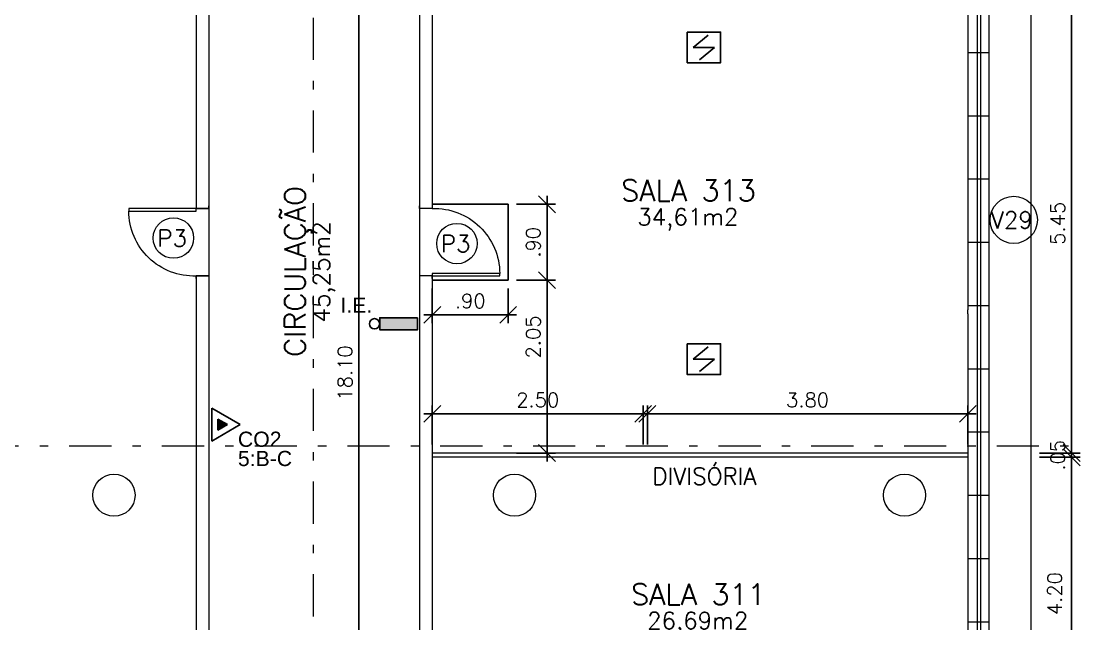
# Model space of a CAD drawing. Header units: millimetres. Extents: x 521 to 1055, y 261 to 520.
# Drawn here: x 570.21 to 582.78, y 409.72 to 416.87 of the extents above; entities that cross this region are included whole.
import ezdxf
from ezdxf.enums import TextEntityAlignment as Align

# ---------------------------------------------------------------- set-up
doc = ezdxf.new("R2010")
doc.units = ezdxf.units.MM
doc.linetypes.add('CONTINU', pattern=[0])
doc.linetypes.add('DASHDOTX2', pattern=[2, 1, -0.5, 0, -0.5])
doc.layers.add('0.1', color=8, linetype='Continuous', lineweight=13)
doc.layers.add('ppci', color=8, linetype='Continuous')
doc.styles.add('ROMANS', font='romans')
doc.styles.get("Standard").update_dxf_attribs({"font": 'romans.shx'})
doc.styles.add('STYLE1', font='sanss___.ttf')
doc.dimstyles.new('Fares Eng - 50', dxfattribs={"dimscale": 2, "dimtxt": 0.085, "dimasz": 0.1, "dimexe": 0.05, "dimexo": 0.05, "dimgap": 0.04, "dimtad": 1, "dimzin": 4, "dimdsep": 46, "dimtxsty": 'ROMANS', "dimblk1": 'OBLIQUE', "dimblk2": 'OBLIQUE', "dimsah": 1, "dimcen": 0.05, "dimdle": 0.05, "dimclrd": 8, "dimclre": 8, "dimclrt": 8, "dimaunit": 1, "dimadec": 0, "dimazin": 0, "dimtfac": 1, "dimtix": 1, "dimtmove": 2, "dimatfit": 0, "dimldrblk": 'OPEN90', "dimfxl": 1, "dimtolj": 1, "dimtzin": 0, "dimarcsym": 0})

# ---------------------------------------------------------------- blocks, each defined once
blk = doc.blocks.new('P80')
for points in [[(0, 0.86), (0, 0.83), (0.15, 0.83), (0.15, 0.86)], [(0, 0), (0, 0.03), (0.15, 0.03), (0.15, 0)]]:
    blk.add_lwpolyline(points)
blk.add_lwpolyline([(-0.8, 0.06), (0, 0.06), (0, 0.03), (-0.8, 0.03)], close=True)
at = {"color": 8}
blk.add_arc((-0.025, 0.056), 0.775, 88.1408, 179.6698, dxfattribs=at)
blk = doc.blocks.new('_OBLIQUE')
at = {"color": 0, "linetype": 'ByBlock'}
blk.add_line((-0.5, -0.5), (0.5, 0.5), dxfattribs=at)
blk = doc.blocks.new('*D1004')
at = {"layer": '0.1', "color": 8, "linetype": 'CONTINU', "lineweight": -2, "transparency": 16777216}
for p, q in [((574.218, 421.846), (574.218, 403.546)), ((574.838, 421.746), (574.118, 421.746)), ((574.838, 403.646), (574.118, 403.646))]:
    blk.add_line(p, q, dxfattribs=at)
at = {"layer": 'DEFPOINTS', "color": 0, "linetype": 'CONTINU', "lineweight": -2, "transparency": 16777216}
for p in [(574.938, 421.746), (574.218, 403.646), (574.938, 403.646)]:
    blk.add_point(p, dxfattribs=at)
at = {"layer": '0.1', "color": 8, "linetype": 'CONTINU', "lineweight": -2, "transparency": 16777216, "xscale": 0.2, "yscale": 0.2, "zscale": 0.2}
for p, rotation in [((574.218, 421.746), 90), ((574.218, 403.646), 270)]:
    blk.add_blockref('_OBLIQUE', p, dxfattribs=dict(at, rotation=rotation))
at = {"layer": '0.1', "color": 8, "linetype": 'CONTINU', "transparency": 16777216, "insert": (574.053, 412.696), "char_height": 0.17, "attachment_point": 5, "rotation": 90, "style": 'ROMANS'}
blk.add_mtext('\\A1;18.10', dxfattribs=at)
blk = doc.blocks.new('_Open90')
at = {"color": 0, "linetype": 'ByBlock', "lineweight": -2}
for p, q in [((0, 0), (-1, 0)), ((-0.5, 0.5), (0, 0)), ((0, 0), (-0.5, -0.5))]:
    blk.add_line(p, q, dxfattribs=at)
blk = doc.blocks.new('*D1053')
at = {"layer": '0.1', "color": 8, "linetype": 'CONTINU', "lineweight": -2, "transparency": 16777216}
for p, q in [((575.088, 411.846), (575.088, 412.312)), ((577.588, 411.846), (577.588, 412.312)), ((577.688, 412.212), (574.988, 412.212))]:
    blk.add_line(p, q, dxfattribs=at)
at = {"layer": 'DEFPOINTS', "color": 0, "linetype": 'CONTINU', "lineweight": -2, "transparency": 16777216}
for p in [(575.088, 412.212), (575.088, 411.746), (577.588, 411.746)]:
    blk.add_point(p, dxfattribs=at)
at = {"layer": '0.1', "color": 8, "linetype": 'CONTINU', "lineweight": -2, "transparency": 16777216, "xscale": 0.2, "yscale": 0.2, "zscale": 0.2, "rotation": 180}
blk.add_blockref('_OBLIQUE', (575.088, 412.212), dxfattribs=at)
at = {"layer": '0.1', "color": 8, "linetype": 'CONTINU', "lineweight": -2, "transparency": 16777216, "xscale": 0.2, "yscale": 0.2, "zscale": 0.2}
blk.add_blockref('_OBLIQUE', (577.588, 412.212), dxfattribs=at)
at = {"layer": '0.1', "color": 8, "linetype": 'CONTINU', "transparency": 16777216, "insert": (576.338, 412.377), "char_height": 0.17, "attachment_point": 5, "style": 'ROMANS'}
blk.add_mtext('\\A1;2.50', dxfattribs=at)
blk = doc.blocks.new('*D1054')
at = {"layer": '0.1', "color": 8, "linetype": 'CONTINU', "lineweight": -2, "transparency": 16777216}
for p, q in [((577.638, 411.846), (577.638, 412.312)), ((581.438, 411.846), (581.438, 412.312)), ((577.538, 412.212), (581.538, 412.212))]:
    blk.add_line(p, q, dxfattribs=at)
at = {"layer": 'DEFPOINTS', "color": 0, "linetype": 'CONTINU', "lineweight": -2, "transparency": 16777216}
for p in [(581.438, 412.212), (577.638, 411.746), (581.438, 411.746)]:
    blk.add_point(p, dxfattribs=at)
at = {"layer": '0.1', "color": 8, "linetype": 'CONTINU', "lineweight": -2, "transparency": 16777216, "xscale": 0.2, "yscale": 0.2, "zscale": 0.2, "rotation": 180}
blk.add_blockref('_OBLIQUE', (577.638, 412.212), dxfattribs=at)
at = {"layer": '0.1', "color": 8, "linetype": 'CONTINU', "lineweight": -2, "transparency": 16777216, "xscale": 0.2, "yscale": 0.2, "zscale": 0.2}
blk.add_blockref('_OBLIQUE', (581.438, 412.212), dxfattribs=at)
at = {"layer": '0.1', "color": 8, "linetype": 'CONTINU', "transparency": 16777216, "insert": (579.538, 412.377), "char_height": 0.17, "attachment_point": 5, "style": 'ROMANS'}
blk.add_mtext('\\A1;3.80', dxfattribs=at)
blk = doc.blocks.new('*D1060')
at = {"layer": '0.1', "color": 8, "linetype": 'CONTINU', "lineweight": -2, "transparency": 16777216}
for p, q in [((582.669, 417.296), (582.669, 411.646)), ((582.288, 417.196), (582.769, 417.196)), ((582.288, 411.746), (582.769, 411.746))]:
    blk.add_line(p, q, dxfattribs=at)
at = {"layer": 'DEFPOINTS', "color": 0, "linetype": 'CONTINU', "lineweight": -2, "transparency": 16777216}
for p in [(582.188, 417.196), (582.188, 411.746), (582.669, 411.746)]:
    blk.add_point(p, dxfattribs=at)
at = {"layer": '0.1', "color": 8, "linetype": 'CONTINU', "lineweight": -2, "transparency": 16777216, "xscale": 0.2, "yscale": 0.2, "zscale": 0.2}
for p, rotation in [((582.669, 417.196), 90), ((582.669, 411.746), 270)]:
    blk.add_blockref('_OBLIQUE', p, dxfattribs=dict(at, rotation=rotation))
at = {"layer": '0.1', "color": 8, "linetype": 'CONTINU', "transparency": 16777216, "insert": (582.504, 414.471), "char_height": 0.17, "attachment_point": 5, "rotation": 90, "style": 'ROMANS'}
blk.add_mtext('\\A1;5.45', dxfattribs=at)
blk = doc.blocks.new('*D1061')
at = {"layer": '0.1', "color": 8, "linetype": 'CONTINU', "lineweight": -2, "transparency": 16777216}
for p, q in [((582.669, 411.746), (582.669, 411.946)), ((582.288, 411.746), (582.769, 411.746)), ((582.288, 411.696), (582.769, 411.696)), ((582.669, 411.746), (582.669, 411.696)), ((582.669, 411.696), (582.669, 411.496))]:
    blk.add_line(p, q, dxfattribs=at)
at = {"layer": 'DEFPOINTS', "color": 0, "linetype": 'CONTINU', "lineweight": -2, "transparency": 16777216}
for p in [(582.188, 411.746), (582.188, 411.696), (582.669, 411.696)]:
    blk.add_point(p, dxfattribs=at)
at = {"layer": '0.1', "color": 8, "linetype": 'CONTINU', "lineweight": -2, "transparency": 16777216, "xscale": 0.2, "yscale": 0.2, "zscale": 0.2}
for p, rotation in [((582.669, 411.746), 270), ((582.669, 411.696), 90)]:
    blk.add_blockref('_OBLIQUE', p, dxfattribs=dict(at, rotation=rotation))
at = {"layer": '0.1', "color": 8, "linetype": 'CONTINU', "transparency": 16777216, "insert": (582.504, 411.721), "char_height": 0.17, "attachment_point": 5, "rotation": 90, "style": 'ROMANS'}
blk.add_mtext('\\A1;.05', dxfattribs=at)
blk = doc.blocks.new('*D1062')
at = {"layer": '0.1', "color": 8, "linetype": 'CONTINU', "lineweight": -2, "transparency": 16777216}
for p, q in [((582.669, 411.796), (582.669, 407.394)), ((582.288, 411.696), (582.769, 411.696)), ((582.278, 407.494), (582.769, 407.494))]:
    blk.add_line(p, q, dxfattribs=at)
at = {"layer": 'DEFPOINTS', "color": 0, "linetype": 'CONTINU', "lineweight": -2, "transparency": 16777216}
for p in [(582.188, 411.696), (582.178, 407.494), (582.669, 407.494)]:
    blk.add_point(p, dxfattribs=at)
at = {"layer": '0.1', "color": 8, "linetype": 'CONTINU', "lineweight": -2, "transparency": 16777216, "xscale": 0.2, "yscale": 0.2, "zscale": 0.2}
for p, rotation in [((582.669, 411.696), 90), ((582.669, 407.494), 270)]:
    blk.add_blockref('_OBLIQUE', p, dxfattribs=dict(at, rotation=rotation))
at = {"layer": '0.1', "color": 8, "linetype": 'CONTINU', "transparency": 16777216, "insert": (582.469, 410.079), "char_height": 0.17, "attachment_point": 5, "rotation": 90, "style": 'ROMANS'}
blk.add_mtext('\\A1;4.20', dxfattribs=at)
blk = doc.blocks.new('ÁREA')
for p in [(0.00005, 0.003762), (0, 0)]:
    blk.add_attdef('COMPARTIMENTO', text='', height=0.0025).set_placement(p, align=Align.CENTER)
at = {"color": 1}
for p in [(-0.00005, -0.003762), (-0.000099, -0.007523)]:
    blk.add_attdef('ÁREA', text='', height=0.002, dxfattribs=at).set_placement(p, align=Align.CENTER)
blk = doc.blocks.new('*D3293')
at = {"layer": '0.1', "color": 8, "linetype": 'CONTINU', "lineweight": -2, "transparency": 16777216}
for p, q in [((575.088, 413.696), (575.088, 413.286)), ((575.988, 413.696), (575.988, 413.286)), ((576.088, 413.386), (574.988, 413.386))]:
    blk.add_line(p, q, dxfattribs=at)
at = {"layer": 'DEFPOINTS', "color": 0, "linetype": 'CONTINU', "lineweight": -2, "transparency": 16777216}
for p in [(575.088, 413.796), (575.988, 413.796), (575.088, 413.386)]:
    blk.add_point(p, dxfattribs=at)
at = {"layer": '0.1', "color": 8, "linetype": 'CONTINU', "lineweight": -2, "transparency": 16777216, "xscale": 0.2, "yscale": 0.2, "zscale": 0.2, "rotation": 180}
blk.add_blockref('_OBLIQUE', (575.088, 413.386), dxfattribs=at)
at = {"layer": '0.1', "color": 8, "linetype": 'CONTINU', "lineweight": -2, "transparency": 16777216, "xscale": 0.2, "yscale": 0.2, "zscale": 0.2}
blk.add_blockref('_OBLIQUE', (575.988, 413.386), dxfattribs=at)
at = {"layer": '0.1', "color": 8, "linetype": 'CONTINU', "lineweight": -2, "transparency": 16777216, "insert": (575.538, 413.551), "char_height": 0.17, "attachment_point": 5, "style": 'ROMANS'}
blk.add_mtext('\\A1;.90', dxfattribs=at)
blk = doc.blocks.new('*D3294')
at = {"layer": '0.1', "color": 8, "linetype": 'CONTINU', "lineweight": -2, "transparency": 16777216}
for p, q in [((576.449, 413.696), (576.449, 414.796)), ((576.088, 414.696), (576.549, 414.696)), ((576.088, 413.796), (576.549, 413.796))]:
    blk.add_line(p, q, dxfattribs=at)
at = {"layer": 'DEFPOINTS', "color": 0, "linetype": 'CONTINU', "lineweight": -2, "transparency": 16777216}
for p in [(575.988, 414.696), (576.449, 414.696), (575.988, 413.796)]:
    blk.add_point(p, dxfattribs=at)
at = {"layer": '0.1', "color": 8, "linetype": 'CONTINU', "lineweight": -2, "transparency": 16777216, "xscale": 0.2, "yscale": 0.2, "zscale": 0.2}
for p, rotation in [((576.449, 414.696), 90), ((576.449, 413.796), 270)]:
    blk.add_blockref('_OBLIQUE', p, dxfattribs=dict(at, rotation=rotation))
at = {"layer": '0.1', "color": 8, "linetype": 'CONTINU', "lineweight": -2, "transparency": 16777216, "insert": (576.284, 414.246), "char_height": 0.17, "attachment_point": 5, "rotation": 90, "style": 'ROMANS'}
blk.add_mtext('\\A1;.90', dxfattribs=at)
blk = doc.blocks.new('*D3295')
at = {"layer": '0.1', "color": 8, "linetype": 'CONTINU', "lineweight": -2, "transparency": 16777216}
for p, q in [((576.449, 413.896), (576.449, 411.646)), ((576.088, 413.796), (576.549, 413.796)), ((576.088, 411.746), (576.549, 411.746))]:
    blk.add_line(p, q, dxfattribs=at)
at = {"layer": 'DEFPOINTS', "color": 0, "linetype": 'CONTINU', "lineweight": -2, "transparency": 16777216}
for p in [(575.988, 413.796), (575.988, 411.746), (576.449, 411.746)]:
    blk.add_point(p, dxfattribs=at)
at = {"layer": '0.1', "color": 8, "linetype": 'CONTINU', "lineweight": -2, "transparency": 16777216, "xscale": 0.2, "yscale": 0.2, "zscale": 0.2}
for p, rotation in [((576.449, 413.796), 90), ((576.449, 411.746), 270)]:
    blk.add_blockref('_OBLIQUE', p, dxfattribs=dict(at, rotation=rotation))
at = {"layer": '0.1', "color": 8, "linetype": 'CONTINU', "lineweight": -2, "transparency": 16777216, "insert": (576.284, 413.123), "char_height": 0.17, "attachment_point": 5, "rotation": 90, "style": 'ROMANS'}
blk.add_mtext('\\A1;2.05', dxfattribs=at)

msp = doc.modelspace()

# ---------------------------------------------------------------- hatches: boundary and pattern name
at = {"layer": 'ppci'}
for points in [[(574.46414, 413.35062), (574.46414, 413.20812), (574.91267, 413.20812), (574.91267, 413.35062)], [(572.65922, 412.08324), (572.54647, 412.14834), (572.54647, 412.01815)]]:
    msp.add_hatch(color=10, dxfattribs=at).paths.add_polyline_path(points)

# ---------------------------------------------------------------- linework, layer by layer
at = {"layer": '0.1', "color": 8, "linetype": 'DASHDOTX2', "ltscale": 0.5}
for p, q in [((573.67694, 424.60892), (573.67694, 371.68747)), ((565.28206, 411.83162), (585.75709, 411.83162))]:
    msp.add_line(p, q, dxfattribs=at)
at = {"layer": '0.1', "color": 8, "linetype": 'CONTINU'}
for p, q in [((581.54774, 423.09649), (581.54774, 405.24649)), ((581.58774, 423.09649), (581.58774, 405.24649)), ((581.68774, 423.09649), (581.68774, 405.24649)), ((582.18774, 405.24649), (582.18774, 423.09649)), ((581.43774, 417.24649), (581.43774, 414.74649)), ((581.43774, 416.49649), (581.68774, 416.49649)), ((581.43774, 415.74649), (581.68774, 415.74649)), ((581.43774, 414.99649), (581.68774, 414.99649)), ((581.43774, 414.74649), (581.43774, 413.44649)), ((572.43774, 414.64649), (572.43774, 413.84649)), ((574.93774, 414.64649), (574.93774, 413.84649)), ((581.43774, 414.24649), (581.68774, 414.24649)), ((581.43774, 413.49649), (581.68774, 413.49649)), ((581.43774, 413.39649), (581.43774, 413.44649)), ((581.43774, 413.39649), (581.43774, 412.74649)), ((581.43774, 413.04357), (581.43774, 411.24649)), ((581.43774, 412.74649), (581.68774, 412.74649)), ((581.43774, 411.99649), (581.68774, 411.99649)), ((581.43774, 411.74649), (575.08774, 411.74649)), ((581.43774, 411.69649), (575.08774, 411.69649)), ((581.43774, 411.24649), (581.68774, 411.24649)), ((581.43774, 411.24649), (581.43774, 407.49357)), ((581.43774, 410.49649), (581.68774, 410.49649)), ((581.43774, 409.74649), (581.68774, 409.74649))]:
    msp.add_line(p, q, dxfattribs=at)
at = {"layer": '0.1', "color": 7}
for p, q in [((572.28774, 418.74649), (572.28774, 414.64649)), ((572.43774, 418.74649), (572.43774, 414.64649)), ((574.93774, 418.74649), (574.93774, 414.64649)), ((575.08774, 417.19649), (575.08774, 414.64649)), ((572.43774, 414.64649), (572.28774, 414.64649)), ((572.43774, 413.84649), (572.28774, 413.84649)), ((572.28774, 413.84649), (572.28774, 408.64649)), ((572.43774, 413.84649), (572.43774, 408.64649)), ((575.08774, 413.84649), (574.93774, 413.84649)), ((574.93774, 413.84649), (574.93774, 408.64649)), ((575.08774, 413.84649), (575.08774, 408.64649))]:
    msp.add_line(p, q, dxfattribs=at)
at = {"layer": '0.1', "color": 8, "linetype": 'CONTINU', "lineweight": -2}
for p, q in [((575.08774, 414.69649), (575.98774, 414.69649)), ((575.98774, 413.79649), (575.98774, 414.69649)), ((575.08774, 413.79649), (575.98774, 413.79649))]:
    msp.add_line(p, q, dxfattribs=at)
at = {"layer": '0.1', "color": 8}
msp.add_line((575.08774, 414.64649), (574.93774, 414.64649), dxfattribs=at)
for centre, radius in [((581.98299, 414.51164), 0.28038), ((572.01793, 414.29605), 0.23964), ((575.38002, 414.23095), 0.23964)]:
    msp.add_circle(centre, radius, dxfattribs=at)
at = {"layer": '0.1', "color": 7}
for centre in [(571.31274, 411.24649), (576.06274, 411.24649), (580.68774, 411.24649)]:
    msp.add_circle(centre, 0.25, dxfattribs=at)
at = {"layer": 'ppci', "color": 10, "linetype": 'Continuous'}
for p, q in [((578.18199, 416.55688), (578.36062, 416.70319)), ((578.18199, 416.55688), (578.4353, 416.55688)), ((578.4353, 416.55688), (578.25667, 416.41057)), ((578.18199, 412.85987), (578.36062, 413.00619)), ((578.18199, 412.85987), (578.4353, 412.85987)), ((578.4353, 412.85987), (578.25667, 412.71356)), ((572.47147, 412.27824), (572.47147, 411.88824)), ((572.80922, 412.08324), (572.47147, 412.27824)), ((572.54647, 412.14834), (572.54647, 412.01815)), ((572.65922, 412.08324), (572.54647, 412.14834)), ((572.80922, 412.08324), (572.47147, 411.88824)), ((572.65922, 412.08324), (572.54647, 412.01815))]:
    msp.add_line(p, q, dxfattribs=at)
for points in [[(578.11075, 416.73909), (578.50654, 416.73909), (578.50654, 416.37467), (578.11075, 416.37467)], [(578.11075, 413.04208), (578.50654, 413.04208), (578.50654, 412.67767), (578.11075, 412.67767)]]:
    msp.add_lwpolyline(points, close=True, dxfattribs=at)
at = {"layer": 'ppci', "color": 10}
msp.add_lwpolyline([(574.91267, 413.35062), (574.91267, 413.20812), (574.46414, 413.20812), (574.46414, 413.35062)], close=True, dxfattribs=at)
msp.add_circle((574.40296, 413.27937), 0.06117, dxfattribs=at)

# ---------------------------------------------------------------- block references
at = {"layer": '0.1', "color": 8}
ref = msp.add_blockref('ÁREA', (578.12464, 414.73512), dxfattribs=dict(at, xscale=133.3333333333333, yscale=133.3333333333333, zscale=133.3333333333333))
ref.add_attrib('COMPARTIMENTO', 'SALA 313', dxfattribs={"layer": '0', "color": 3, "height": 0.25}).set_placement((578.12464, 414.73512), align=Align.CENTER)
ref.add_attrib('ÁREA', '34,61m2', dxfattribs={"layer": '0', "color": 1, "height": 0.2}).set_placement((578.11801, 414.44717), align=Align.CENTER)
ref = msp.add_blockref('ÁREA', (573.58593, 413.90084), dxfattribs=dict(at, xscale=133.3333333333333, yscale=133.3333333333333, zscale=133.3333333333333, rotation=90))
ref.add_attrib('COMPARTIMENTO', 'CIRCULAÇÃO', dxfattribs={"layer": '0', "color": 3, "height": 0.25, "rotation": 90}).set_placement((573.58593, 413.90084), align=Align.CENTER)
ref.add_attrib('ÁREA', '45,25m2', dxfattribs={"layer": '0', "color": 1, "height": 0.2, "rotation": 90}).set_placement((573.87388, 413.89421), align=Align.CENTER)
at = {"layer": '0.1', "color": 8, "xscale": -1, "rotation": 180}
msp.add_blockref('P80', (572.28774, 414.67649), dxfattribs=at)
at = {"layer": '0.1', "color": 8, "xscale": -1}
msp.add_blockref('P80', (575.08774, 413.81649), dxfattribs=at)
at = {"layer": '0.1', "color": 8}
ref = msp.add_blockref('ÁREA', (578.24199, 409.94716), dxfattribs=dict(at, xscale=133.3333333333333, yscale=133.3333333333333, zscale=133.3333333333333))
ref.add_attrib('COMPARTIMENTO', 'SALA 311', dxfattribs={"layer": '0', "color": 3, "height": 0.25}).set_placement((578.24199, 409.94716), align=Align.CENTER)
ref.add_attrib('ÁREA', '26,69m2', dxfattribs={"layer": '0', "color": 1, "height": 0.2}).set_placement((578.23536, 409.65921), align=Align.CENTER)

# ---------------------------------------------------------------- texts
for s, p in [('V29', (581.7122, 414.41013)), ('P3', (571.82732, 414.19454)), ('P3', (575.18941, 414.12944)), ('DIVISÓRIA', (577.69788, 411.37145))]:
    msp.add_text(s, height=0.2, dxfattribs=at).set_placement(p)
at = {"layer": 'ppci', "color": 10, "style": 'STYLE1'}
for s, p in [('I.E.', (573.99844, 413.40938)), ('CO2', (572.78266, 411.82034)), ('5:B-C', (572.78266, 411.59199))]:
    msp.add_text(s, height=0.18, dxfattribs=at).set_placement(p)

# ---------------------------------------------------------------- dimensions: what is measured, and where the dimension line sits
at = {"layer": '0.1', "color": 8, "linetype": 'CONTINU'}
for base, p1, p2, picture, middle in [((574.21777, 403.64649), (574.93774, 421.74649), (574.93774, 403.64649), '*D1004', (574.05277, 412.69649)), ((582.66924, 411.74649), (582.18774, 417.19649), (582.18774, 411.74649), '*D1060', (582.50424, 414.47149)), ((582.66924, 411.69649), (582.18774, 411.74649), (582.18774, 411.69649), '*D1061', (582.50424, 411.72149))]:
    dim = msp.add_linear_dim(base=base, p1=p1, p2=p2, angle=90, dimstyle='Fares Eng - 50', dxfattribs=at)
    dim.commit()
    dim.dimension.update_dxf_attribs({"geometry": picture, "text_midpoint": middle})
at = {"layer": '0.1', "color": 8, "linetype": 'CONTINU', "lineweight": -2}
dim = msp.add_linear_dim(base=(576.44898, 414.69649), p1=(575.98774, 413.79649), p2=(575.98774, 414.69649), angle=90, dimstyle='Fares Eng - 50', dxfattribs=at)
dim.commit()
dim.dimension.update_dxf_attribs({"geometry": '*D3294', "text_midpoint": (576.28398, 414.24649)})
dim = msp.add_linear_dim(base=(576.44898, 411.74649), p1=(575.98774, 413.79649), p2=(575.98774, 411.74649), angle=90, dimstyle='Fares Eng - 50', dxfattribs=at)
dim.commit()
dim.dimension.update_dxf_attribs({"geometry": '*D3295', "text_midpoint": (576.28398, 413.12254), "dimtype": 160})
dim = msp.add_linear_dim(base=(575.08774, 413.38552), p1=(575.98774, 413.79649), p2=(575.08774, 413.79649), dimstyle='Fares Eng - 50', dxfattribs=at)
dim.commit()
dim.dimension.update_dxf_attribs({"geometry": '*D3293', "text_midpoint": (575.53774, 413.55052)})
at = {"layer": '0.1', "color": 8, "linetype": 'CONTINU'}
for base, p1, p2, picture, middle in [((575.08774, 412.21159), (577.58774, 411.74649), (575.08774, 411.74649), '*D1053', (576.33774, 412.37659)), ((581.43774, 412.21159), (577.63774, 411.74649), (581.43774, 411.74649), '*D1054', (579.53774, 412.37659))]:
    dim = msp.add_linear_dim(base=base, p1=p1, p2=p2, dimstyle='Fares Eng - 50', dxfattribs=at)
    dim.commit()
    dim.dimension.update_dxf_attribs({"geometry": picture, "text_midpoint": middle})
dim = msp.add_linear_dim(base=(582.66924, 407.49357), p1=(582.18774, 411.69649), p2=(582.1775, 407.49357), angle=90, dimstyle='Fares Eng - 50', dxfattribs=at)
dim.commit()
dim.dimension.update_dxf_attribs({"geometry": '*D1062', "text_midpoint": (582.46924, 410.07857), "dimtype": 160})

doc.saveas('drawing.dxf')
